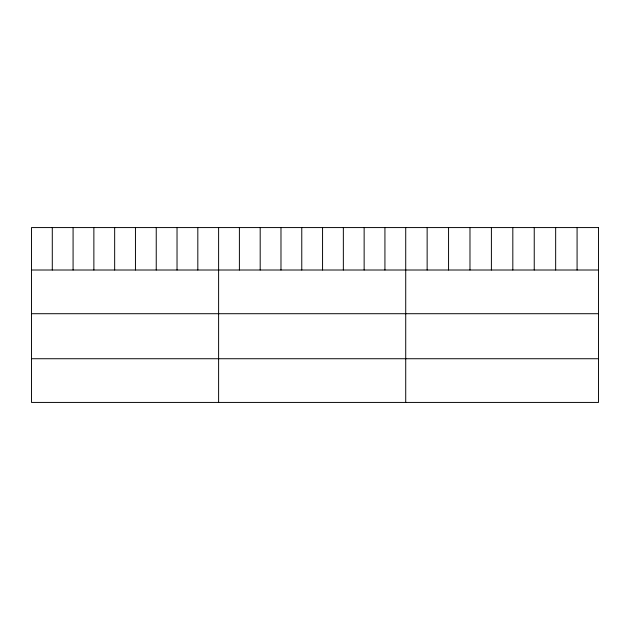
<?xml version="1.0" encoding="UTF-8"?>
<svg xmlns="http://www.w3.org/2000/svg" width="630" height="630" viewBox="0 0 630 630"><rect width="100%" height="100%" fill="white"/><g stroke="black" fill="none" stroke-linecap="round" stroke-linejoin="round"><path stroke-width="0.94" d="M31.5 270.01L598.5 270.01M31.5 313.709L598.5 313.709M31.5 358.73L598.5 358.73M577.08 227.572L577.08 270.01M555.66 227.572L555.66 270.01M534.24 227.572L534.24 270.01M512.82 227.572L512.82 270.01M491.4 227.572L491.4 270.01M469.98 227.572L469.98 270.01M448.56 227.572L448.56 270.01M427.14 227.572L427.14 270.01M405.72 227.572L405.72 402.428M384.93 227.572L384.93 270.01M364.14 227.572L364.14 270.01M343.35 227.572L343.35 270.01M322.56 227.572L322.56 270.01M301.77 227.572L301.77 270.01M280.98 227.572L280.98 270.01M260.19 227.572L260.19 270.01M239.4 227.572L239.4 270.01M218.61 227.572L218.61 402.428M197.82 227.572L197.82 270.01M177.03 227.572L177.03 270.01M156.24 227.572L156.24 270.01M135.45 227.572L135.45 270.01M114.66 227.572L114.66 270.01M93.87 227.572L93.87 270.01M73.08 227.572L73.08 270.01M52.29 227.572L52.29 270.01M598.5 227.572L31.5 227.572L31.5 402.428L598.5 402.428L598.5 227.572"/></g></svg>
